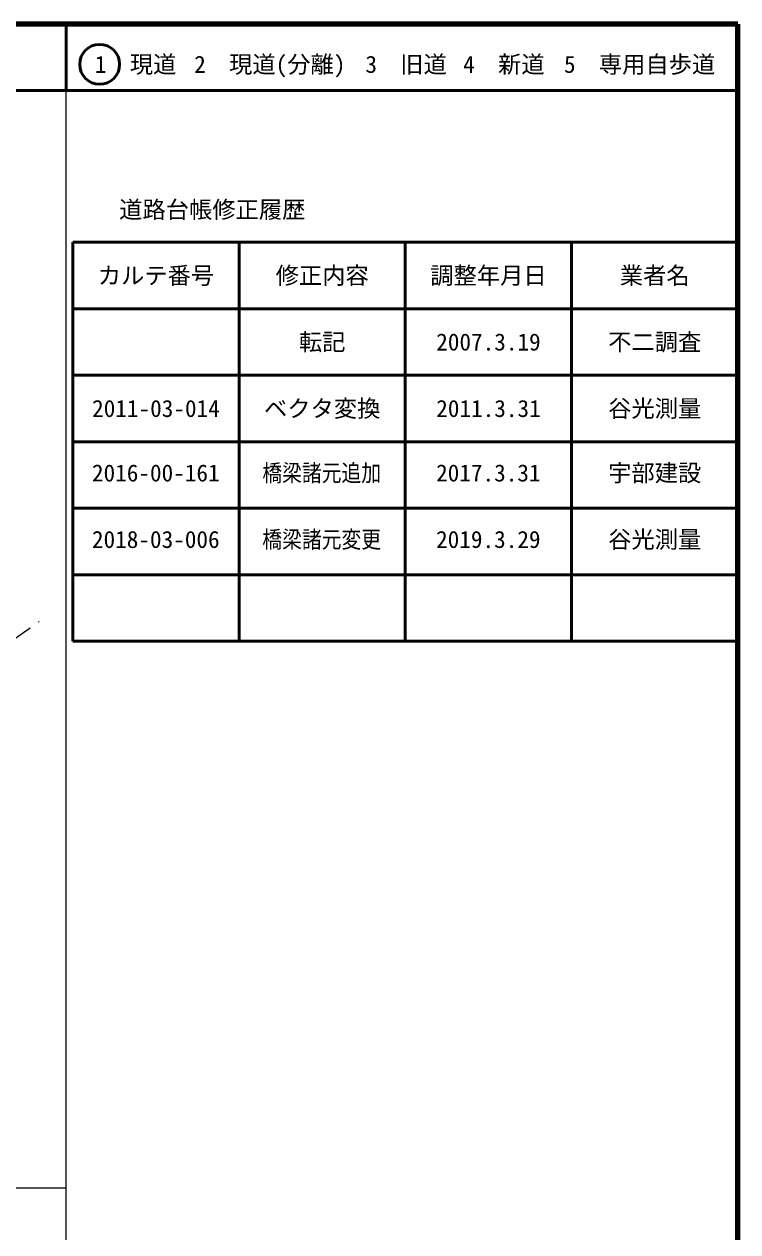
# Model space of a CAD drawing. Units: millimetres on the paper, enlarged 1000 times. Extents: x 40000 to 680000, y 20000 to 380000.
# Drawn here: x 572683 to 680000, y 198357 to 380000 of the extents above; entities that cross this region are included whole.
import ezdxf
from ezdxf.enums import TextEntityAlignment as Align

# ---------------------------------------------------------------- set-up
doc = ezdxf.new("R2010")
doc.units = ezdxf.units.MM
doc.header["$LTSCALE"] = 1000
doc.linetypes.add('CHAIN', pattern=[18.5, 12, -1.5, 3.5, -1.5])
for name, color, linetype, lineweight in [('M-BMK', 2, 'CHAIN', 13), ('M-TTL', 2, 'Continuous', 140), ('M-TTL-BAND', 7, 'Continuous', 25), ('M-TTL-FRAM', 2, 'Continuous', 50), ('M-TTL-LINE', 7, 'Continuous', 50)]:
    doc.layers.add(name, color=color, linetype=linetype, lineweight=lineweight)
doc.layers.add('M-TTL-TXT', color=7, linetype='Continuous')
doc.styles.add('ＭＳ ゴシック', font='')
doc.styles.get('ＭＳ ゴシック').set_extended_font_data('MS Gothic')

msp = doc.modelspace()

# ---------------------------------------------------------------- linework, layer by layer
at = {"layer": 'M-BMK'}
msp.add_line((559709, 279418), (574937, 290139), dxfattribs=at)
at = {"layer": 'M-TTL'}
for p, q in [((680000, 380000), (40000, 380000)), ((680000, 20000), (680000, 380000))]:
    msp.add_line(p, q, dxfattribs=at)
at = {"layer": 'M-TTL-BAND'}
for p, q in [((579000, 20000), (579000, 370000)), ((40000, 205000), (579000, 205000))]:
    msp.add_line(p, q, dxfattribs=at)
at = {"layer": 'M-TTL-FRAM'}
for p, q in [((580000, 347197), (580000, 287197)), ((580000, 347197), (680000, 347197)), ((580000, 287197), (680000, 287197))]:
    msp.add_line(p, q, dxfattribs=at)
at = {"layer": 'M-TTL-LINE'}
for p, q in [((579000, 380000), (579000, 370000)), ((40000, 370000), (680000, 370000)), ((605000, 347197), (605000, 287197)), ((630000, 347197), (630000, 287197)), ((655000, 347197), (655000, 287197)), ((580000, 337197), (680000, 337197)), ((580000, 327197), (680000, 327197)), ((580000, 317197), (680000, 317197)), ((580000, 307197), (680000, 307197)), ((580000, 297197), (680000, 297197))]:
    msp.add_line(p, q, dxfattribs=at)
msp.add_circle((584031, 373958), 3000, dxfattribs=at)

# ---------------------------------------------------------------- texts
at = {"layer": 'M-TTL-TXT', "style": 'ＭＳ ゴシック'}
for s, p in [('1\u3000現道', (589448, 373958)), ('2\u3000現道(分離)', (609619, 373958)), ('3\u3000旧道', (630121, 373958)), ('4\u3000新道', (644824, 373958)), ('5\u3000専用自歩道', (665228, 373958)), ('道路台帳修正履歴', (600968, 352113)), ('カルテ番号', (592500, 342197)), ('修正内容', (617500, 342197)), ('調整年月日', (642500, 342197)), ('業者名', (667500, 342197)), ('転記', (617500, 332197)), ('2007.3.19', (642500, 332197)), ('不二調査', (667500, 332197)), ('2011-03-014', (592500, 322197)), ('ベクタ変換', (617500, 322197)), ('2011.3.31', (642500, 322197)), ('谷光測量', (667500, 322197))]:
    msp.add_text(s, height=2566, dxfattribs=at).set_placement(p, align=Align.MIDDLE_CENTER)
for s, p in [('2016-00-161', (582875, 310447)), ('2017.3.31', (634625, 310447)), ('2018-03-006', (582875, 300447)), ('2019.3.29', (634625, 300447))]:
    msp.add_text(s, height=2566, dxfattribs=at).set_placement(p, align=Align.BOTTOM_LEFT)
at = {"layer": 'M-TTL-TXT', "style": 'ＭＳ ゴシック', "width": 0.85}
for s, p in [('橋梁諸元追加', (608500, 310447)), ('橋梁諸元変更', (608500, 300447))]:
    msp.add_text(s, height=2566, dxfattribs=at).set_placement(p, align=Align.BOTTOM_LEFT)
at = {"layer": 'M-TTL-TXT', "style": 'ＭＳ ゴシック'}
for s, p in [('宇部建設', (667500, 310447)), ('谷光測量', (667500, 300447))]:
    msp.add_text(s, height=2566, dxfattribs=at).set_placement(p, align=Align.BOTTOM_CENTER)

doc.saveas('drawing.dxf')
